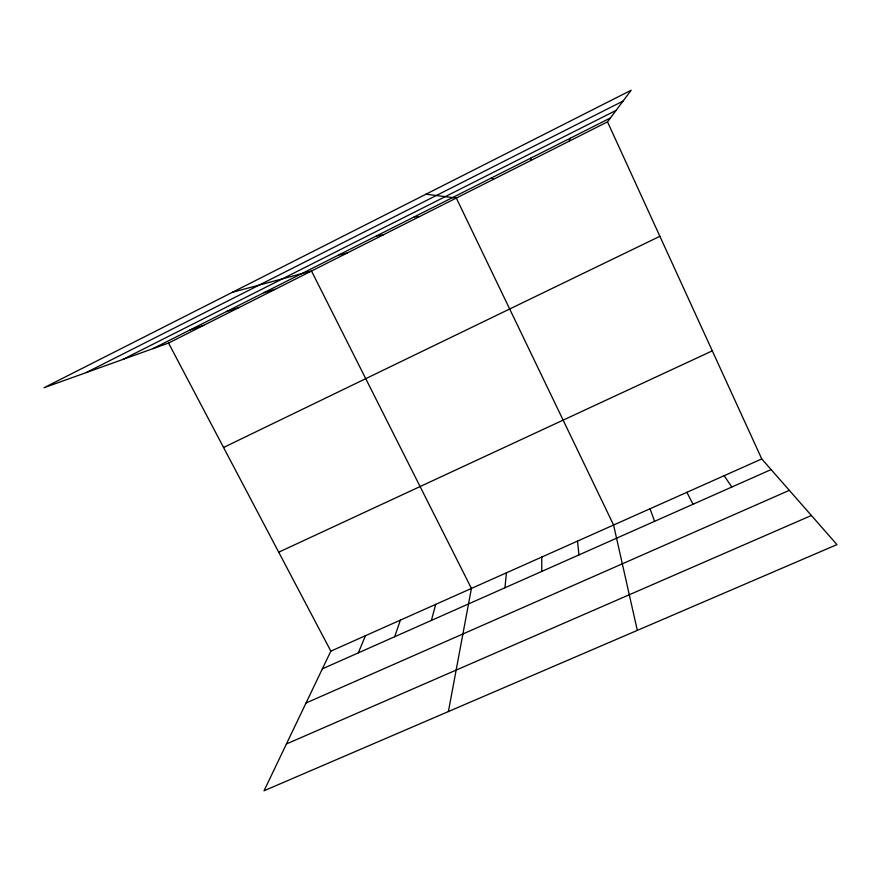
<?xml version="1.0" encoding="UTF-8"?>
<svg xmlns="http://www.w3.org/2000/svg" width="881" height="881" viewBox="0 0 881 881"><rect width="100%" height="100%" fill="white"/><g stroke="black" fill="none" stroke-linecap="round" stroke-linejoin="round"><path stroke-width="1.32" d="M541.749 571.417L541.782 557.045M504.945 587.77L506.421 572.826M448.396 711.562L471.423 588.431L311.5 271.018L232.364 292.294M431.393 620.422L435.721 604.355M394.666 636.732L400.403 620.114M569.082 141.224L570.271 138.218M358.325 652.865L365.439 635.708M761.757 458.924L330.838 651.147L264.036 790.764L836.95 544.612L761.757 458.924L607.505 121.864L631.159 90.236L44.05 387.717L168.546 343.05L607.505 121.864M86.151 372.608L623.043 101.084M122.69 359.503L616.094 110.378M152.953 348.645L610.412 117.977M223.554 447.482L659.88 236.306M278.715 552.2L712.3 350.858M322.369 668.833L771.106 469.584M306.026 703.005L789.321 490.343M286.435 743.96L811.39 515.495M189.514 330.21L203.709 325.331M226.472 311.577L239.258 307.425M263.848 292.723L275.18 289.32M338.756 254.961L347.125 253.067M376.275 236.042L383.136 234.919M414.202 216.913L419.532 216.583M425.952 194.205L456.314 198.049L613.583 525.01L637.326 630.389M491.356 178.006L493.503 179.306M724.127 475.707L731.836 487.017M168.546 343.05L330.838 651.147M686.894 492.314L692.995 504.262M650.057 508.744L654.572 521.321M530.593 158.228L531.089 160.375M577.495 541.11L578.96 554.898"/></g></svg>
